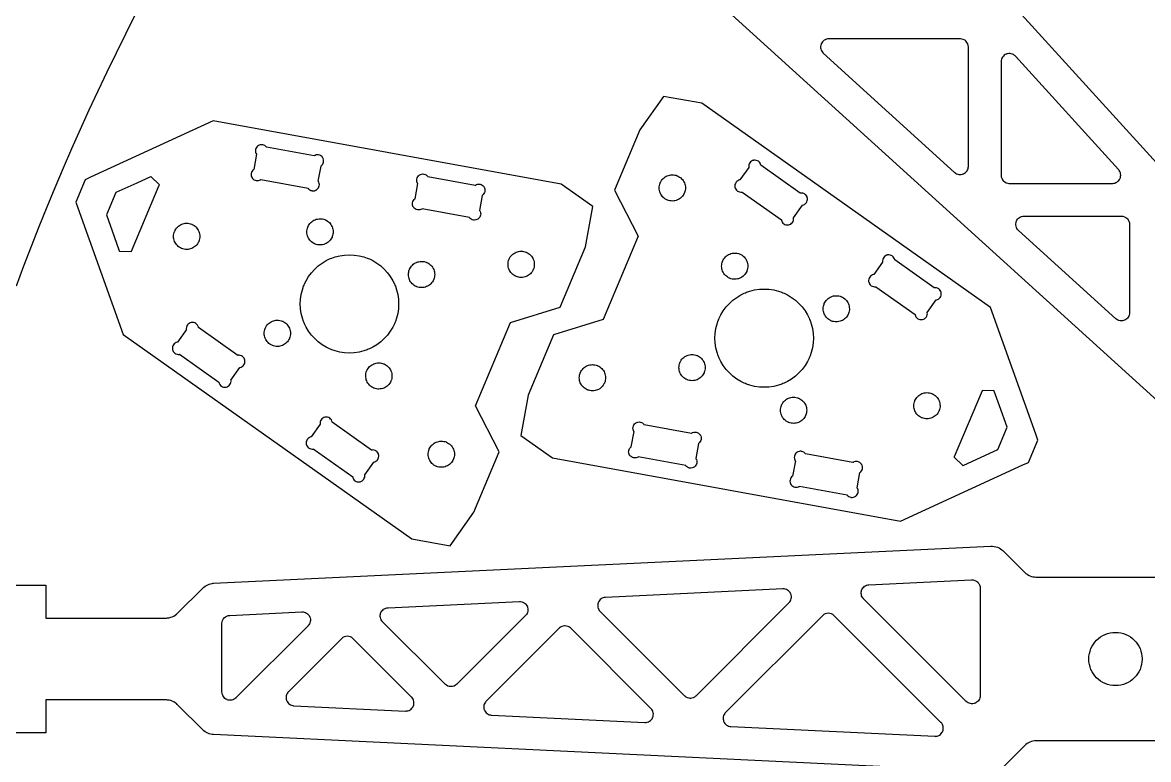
# Model space of a CAD drawing. Extents: x 0 to 997, y 0 to 569.
# Drawn here: x 225 to 362.4, y 200.6 to 290.6 of the extents above; entities that cross this region are included whole.
import ezdxf

# ---------------------------------------------------------------- set-up
doc = ezdxf.new("R2010")
doc.units = 0
doc.layers.get('0').update_dxf_attribs({"linetype": 'CONTINUOUS'})

msp = doc.modelspace()

# ---------------------------------------------------------------- linework, layer by layer
at = {"color": 0}
for points in [[(320.558, 320.611), (384.403, 250.35)], [(371.338, 237.286), (301.078, 301.129)], [(238.743, 291.493), (237.578, 289.192), (236.435, 286.882), (235.31, 284.561), (234.204, 282.231), (233.119, 279.892), (232.054, 277.542), (231.01, 275.183), (229.985, 272.815), (228.979, 270.439), (227.994, 268.053), (227.031, 265.658), (226.086, 263.256), (225.163, 260.844), (224.26, 258.424)], [(219.861, 221.907), (227.861, 221.907), (227.861, 217.907), (242.533, 217.907), (242.582, 217.907), (242.731, 217.917), (242.925, 217.946), (243.114, 217.993), (243.299, 218.06), (243.475, 218.143), (243.642, 218.243), (243.8, 218.36), (243.912, 218.457), (243.947, 218.493), (247.015, 221.561), (247.015, 221.561), (247.049, 221.594), (247.153, 221.686), (247.3, 221.797), (247.457, 221.894), (247.621, 221.976), (247.792, 222.043), (247.968, 222.093), (248.15, 222.128), (248.287, 222.143), (248.335, 222.144), (343.16, 226.682), (343.213, 226.685), (343.369, 226.681), (343.578, 226.658), (343.781, 226.614), (343.976, 226.55), (344.165, 226.465), (344.344, 226.361), (344.514, 226.239), (344.633, 226.136), (344.669, 226.099), (347.275, 223.493), (347.311, 223.458), (347.422, 223.36), (347.581, 223.243), (347.749, 223.143), (347.925, 223.06), (348.108, 222.993), (348.297, 222.946), (348.492, 222.917), (348.64, 222.907), (348.69, 222.907), (364.861, 222.907)], [(343.16, 199.132), (248.335, 203.669), (248.287, 203.671), (248.15, 203.686), (247.968, 203.721), (247.792, 203.771), (247.621, 203.837), (247.457, 203.919), (247.3, 204.017), (247.153, 204.128), (247.049, 204.219), (247.015, 204.253), (243.947, 207.321), (243.912, 207.356), (243.8, 207.454), (243.642, 207.571), (243.475, 207.671), (243.299, 207.754), (243.114, 207.821), (242.925, 207.868), (242.731, 207.897), (242.582, 207.907), (242.533, 207.907), (227.861, 207.907), (227.861, 203.907), (219.861, 203.907)], [(364.861, 198.907), (364.861, 202.907), (348.69, 202.907), (348.64, 202.907), (348.492, 202.897), (348.297, 202.868), (348.108, 202.821), (347.925, 202.754), (347.749, 202.671), (347.581, 202.571), (347.422, 202.454), (347.311, 202.356), (347.275, 202.321), (344.669, 199.715)]]:
    msp.add_lwpolyline(points, dxfattribs=at)
for points in [[(340.414, 287.611), (340.414, 287.66), (340.394, 287.807), (340.338, 287.994), (340.246, 288.167), (340.156, 288.283), (340.121, 288.318), (340.086, 288.353), (339.968, 288.443), (339.796, 288.535), (339.61, 288.592), (339.463, 288.611), (339.414, 288.611), (323.39, 288.611), (323.351, 288.611), (323.237, 288.6), (323.09, 288.565), (322.953, 288.511), (322.824, 288.436), (322.708, 288.343), (322.607, 288.235), (322.522, 288.11), (322.471, 288.007), (322.457, 287.972), (322.443, 287.936), (322.412, 287.825), (322.392, 287.676), (322.393, 287.528), (322.417, 287.381), (322.461, 287.24), (322.526, 287.106), (322.612, 286.982), (322.689, 286.897), (322.717, 286.871), (338.742, 272.311), (338.768, 272.286), (338.857, 272.221), (338.982, 272.149), (339.115, 272.096), (339.254, 272.064), (339.396, 272.051), (339.539, 272.058), (339.681, 272.088), (339.785, 272.122), (339.818, 272.136), (339.851, 272.151), (339.947, 272.206), (340.064, 272.292), (340.165, 272.392), (340.251, 272.506), (340.321, 272.629), (340.371, 272.764), (340.403, 272.904), (340.414, 273.014), (340.414, 273.051), (340.414, 287.611)], [(346.154, 286.496), (346.128, 286.524), (346.043, 286.6), (345.918, 286.686), (345.785, 286.751), (345.643, 286.796), (345.497, 286.819), (345.349, 286.821), (345.2, 286.8), (345.089, 286.769), (345.053, 286.756), (345.018, 286.742), (344.915, 286.69), (344.79, 286.606), (344.682, 286.504), (344.589, 286.389), (344.514, 286.26), (344.46, 286.122), (344.425, 285.975), (344.414, 285.861), (344.414, 285.822), (344.414, 271.974), (344.414, 271.925), (344.433, 271.778), (344.49, 271.592), (344.582, 271.419), (344.672, 271.301), (344.707, 271.267), (344.742, 271.232), (344.858, 271.142), (345.031, 271.05), (345.218, 270.993), (345.364, 270.974), (345.414, 270.974), (357.999, 270.974), (358.035, 270.974), (358.144, 270.985), (358.285, 271.015), (358.419, 271.067), (358.543, 271.136), (358.657, 271.222), (358.757, 271.324), (358.843, 271.439), (358.897, 271.536), (358.912, 271.569), (358.928, 271.603), (358.963, 271.707), (358.99, 271.849), (358.997, 271.992), (358.985, 272.133), (358.953, 272.272), (358.9, 272.406), (358.829, 272.531), (358.763, 272.619), (358.737, 272.646), (346.154, 286.496)], [(297.24, 270.149), (300.129, 264.528), (295.846, 254.338), (289.808, 252.469), (286.713, 245.106), (285.819, 240.186), (289.681, 237.451), (332.147, 229.733), (347.075, 236.599), (347.756, 236.911), (348.897, 239.631), (348.646, 240.335), (343.107, 255.804), (307.882, 280.747), (303.226, 281.593), (300.336, 277.513), (297.24, 270.149)], [(283.172, 238.178), (280.285, 243.799), (284.568, 253.987), (290.606, 255.857), (293.701, 263.219), (294.594, 268.139), (290.733, 270.874), (248.267, 278.593), (233.339, 271.728), (232.658, 271.414), (231.515, 268.696), (231.768, 267.99), (237.307, 252.521), (272.532, 227.579), (277.188, 226.733), (280.078, 230.814), (283.172, 238.178)], [(254.806, 275.372), (254.785, 275.401), (254.71, 275.485), (254.594, 275.575), (254.464, 275.642), (254.358, 275.676), (254.322, 275.682), (254.286, 275.689), (254.175, 275.694), (254.031, 275.678), (253.89, 275.633), (253.792, 275.582), (253.761, 275.561), (253.732, 275.54), (253.649, 275.465), (253.558, 275.351), (253.492, 275.221), (253.457, 275.115), (253.45, 275.079), (253.444, 275.043), (253.439, 274.932), (253.456, 274.786), (253.5, 274.647), (253.551, 274.547), (253.572, 274.518), (253.236, 272.669), (253.204, 272.647), (253.121, 272.571), (253.029, 272.454), (252.964, 272.325), (252.925, 272.186), (252.912, 272.043), (252.928, 271.9), (252.972, 271.758), (253.025, 271.657), (253.046, 271.626), (253.068, 271.594), (253.144, 271.51), (253.261, 271.419), (253.39, 271.354), (253.529, 271.315), (253.672, 271.303), (253.817, 271.318), (253.957, 271.362), (254.058, 271.414), (254.09, 271.436), (259.874, 270.385), (259.894, 270.354), (259.969, 270.272), (260.083, 270.182), (260.214, 270.114), (260.319, 270.081), (260.356, 270.074), (260.392, 270.067), (260.503, 270.061), (260.649, 270.079), (260.787, 270.124), (260.888, 270.174), (260.917, 270.194), (260.949, 270.217), (261.033, 270.293), (261.124, 270.41), (261.189, 270.539), (261.228, 270.678), (261.24, 270.821), (261.225, 270.965), (261.181, 271.106), (261.128, 271.207), (261.107, 271.239), (261.443, 273.088), (261.474, 273.108), (261.558, 273.186), (261.65, 273.301), (261.715, 273.431), (261.754, 273.569), (261.765, 273.713), (261.75, 273.857), (261.706, 273.997), (261.654, 274.1), (261.632, 274.131), (261.611, 274.161), (261.533, 274.246), (261.418, 274.338), (261.289, 274.403), (261.15, 274.442), (261.007, 274.454), (260.862, 274.438), (260.722, 274.394), (260.619, 274.342), (260.589, 274.321), (254.806, 275.372)], [(317.597, 266.515), (317.604, 266.478), (317.638, 266.369), (317.704, 266.237), (317.794, 266.124), (317.903, 266.029), (318.028, 265.958), (318.165, 265.911), (318.311, 265.892), (318.426, 265.896), (318.463, 265.903), (318.5, 265.908), (318.61, 265.943), (318.74, 266.01), (318.854, 266.1), (318.949, 266.208), (319.021, 266.333), (319.067, 266.471), (319.086, 266.617), (319.082, 266.731), (319.076, 266.768), (320.161, 268.301), (320.197, 268.307), (320.304, 268.34), (320.435, 268.406), (320.55, 268.496), (320.626, 268.578), (320.647, 268.607), (320.668, 268.638), (320.721, 268.736), (320.767, 268.875), (320.785, 269.019), (320.781, 269.131), (320.775, 269.167), (320.768, 269.203), (320.736, 269.31), (320.669, 269.44), (320.581, 269.556), (320.499, 269.632), (320.468, 269.653), (320.439, 269.674), (320.34, 269.726), (320.201, 269.772), (320.057, 269.79), (319.946, 269.786), (319.908, 269.781), (315.111, 273.178), (315.106, 273.214), (315.071, 273.324), (315.004, 273.456), (314.914, 273.569), (314.806, 273.662), (314.681, 273.735), (314.543, 273.781), (314.397, 273.8), (314.283, 273.796), (314.246, 273.79), (314.208, 273.783), (314.099, 273.75), (313.968, 273.683), (313.854, 273.593), (313.76, 273.485), (313.689, 273.36), (313.642, 273.222), (313.622, 273.076), (313.626, 272.961), (313.633, 272.925), (312.547, 271.392), (312.511, 271.385), (312.404, 271.353), (312.274, 271.286), (312.158, 271.197), (312.082, 271.115), (312.061, 271.085), (312.04, 271.056), (311.987, 270.957), (311.942, 270.818), (311.924, 270.674), (311.928, 270.563), (311.935, 270.525), (311.94, 270.489), (311.974, 270.383), (312.039, 270.253), (312.128, 270.136), (312.21, 270.061), (312.24, 270.04), (312.269, 270.018), (312.368, 269.967), (312.507, 269.921), (312.653, 269.903), (312.764, 269.907), (312.8, 269.912), (317.597, 266.515)], [(273.768, 267.86), (273.736, 267.838), (273.635, 267.786), (273.494, 267.742), (273.35, 267.726), (273.207, 267.737), (273.068, 267.778), (272.939, 267.843), (272.822, 267.933), (272.746, 268.018), (272.724, 268.049), (272.703, 268.081), (272.65, 268.182), (272.606, 268.322), (272.59, 268.467), (272.603, 268.61), (272.642, 268.749), (272.707, 268.878), (272.797, 268.994), (272.882, 269.071), (272.914, 269.093), (273.25, 270.942), (273.228, 270.972), (273.176, 271.074), (273.132, 271.214), (273.117, 271.358), (273.128, 271.501), (273.167, 271.64), (273.233, 271.769), (273.324, 271.886), (273.408, 271.963), (273.439, 271.985), (273.471, 272.006), (273.572, 272.058), (273.713, 272.103), (273.857, 272.118), (274, 272.106), (274.139, 272.067), (274.268, 272.001), (274.385, 271.911), (274.461, 271.826), (274.483, 271.794), (280.267, 270.743), (280.297, 270.764), (280.396, 270.815), (280.535, 270.86), (280.681, 270.876), (280.792, 270.871), (280.828, 270.865), (280.864, 270.858), (280.969, 270.824), (281.1, 270.757), (281.214, 270.667), (281.289, 270.585), (281.31, 270.554), (281.331, 270.524), (281.382, 270.425), (281.426, 270.285), (281.443, 270.14), (281.438, 270.029), (281.432, 269.993), (281.425, 269.957), (281.39, 269.851), (281.324, 269.721), (281.233, 269.606), (281.15, 269.531), (281.121, 269.51), (280.785, 267.662), (280.806, 267.631), (280.858, 267.529), (280.903, 267.389), (280.918, 267.244), (280.906, 267.101), (280.867, 266.963), (280.801, 266.833), (280.71, 266.717), (280.626, 266.64), (280.594, 266.618), (280.564, 266.597), (280.463, 266.544), (280.321, 266.5), (280.178, 266.485), (280.033, 266.497), (279.896, 266.536), (279.765, 266.601), (279.65, 266.693), (279.572, 266.776), (279.551, 266.808), (273.768, 267.86)], [(303.685, 268.942), (303.647, 268.957), (303.537, 269.011), (303.4, 269.094), (303.274, 269.189), (303.158, 269.296), (303.054, 269.411), (302.963, 269.536), (302.885, 269.668), (302.819, 269.807), (302.767, 269.951), (302.729, 270.1), (302.706, 270.253), (302.697, 270.408), (302.703, 270.564), (302.726, 270.721), (302.764, 270.878), (302.803, 270.994), (302.819, 271.032), (302.835, 271.069), (302.889, 271.179), (302.972, 271.317), (303.068, 271.443), (303.174, 271.558), (303.289, 271.662), (303.414, 271.754), (303.546, 271.832), (303.685, 271.897), (303.829, 271.95), (303.979, 271.987), (304.131, 272.011), (304.286, 272.019), (304.443, 272.013), (304.599, 271.99), (304.756, 271.953), (304.872, 271.912), (304.91, 271.897), (304.947, 271.882), (305.057, 271.828), (305.194, 271.744), (305.322, 271.649), (305.436, 271.543), (305.54, 271.428), (305.632, 271.303), (305.71, 271.171), (305.775, 271.032), (305.828, 270.888), (305.865, 270.737), (305.889, 270.586), (305.897, 270.431), (305.892, 270.274), (305.869, 270.117), (305.831, 269.961), (305.792, 269.844), (305.775, 269.807), (305.76, 269.769), (305.706, 269.658), (305.622, 269.522), (305.526, 269.394), (305.421, 269.279), (305.306, 269.176), (305.181, 269.085), (305.049, 269.007), (304.91, 268.942), (304.765, 268.889), (304.617, 268.851), (304.464, 268.828), (304.308, 268.819), (304.151, 268.825), (303.996, 268.847), (303.839, 268.886), (303.722, 268.925), (303.685, 268.942)], [(238.306, 262.639), (238.328, 262.692), (241.714, 270.747), (241.736, 270.8), (240.694, 271.808), (240.643, 271.785), (238.953, 271.007), (236.41, 269.838), (235.267, 267.119), (236.206, 264.497), (236.838, 262.732), (236.857, 262.679), (238.306, 262.639)], [(261.933, 266.529), (261.972, 266.514), (262.082, 266.46), (262.219, 266.376), (262.346, 266.281), (262.461, 266.175), (262.564, 266.06), (262.656, 265.935), (262.735, 265.803), (262.8, 265.664), (262.851, 265.519), (262.89, 265.369), (262.912, 265.218), (262.922, 265.063), (262.915, 264.906), (262.893, 264.75), (262.854, 264.593), (262.815, 264.476), (262.8, 264.439), (262.785, 264.401), (262.729, 264.292), (262.646, 264.154), (262.551, 264.026), (262.446, 263.911), (262.329, 263.808), (262.206, 263.717), (262.072, 263.639), (261.933, 263.574), (261.789, 263.521), (261.64, 263.483), (261.487, 263.46), (261.333, 263.451), (261.176, 263.457), (261.019, 263.479), (260.864, 263.518), (260.747, 263.557), (260.71, 263.574), (260.671, 263.589), (260.561, 263.643), (260.424, 263.726), (260.297, 263.822), (260.182, 263.928), (260.079, 264.043), (259.987, 264.168), (259.908, 264.3), (259.843, 264.439), (259.792, 264.583), (259.753, 264.732), (259.731, 264.885), (259.721, 265.04), (259.728, 265.196), (259.75, 265.353), (259.789, 265.51), (259.828, 265.626), (259.843, 265.664), (259.858, 265.701), (259.914, 265.811), (259.997, 265.949), (260.092, 266.075), (260.197, 266.19), (260.314, 266.294), (260.438, 266.386), (260.571, 266.464), (260.71, 266.529), (260.854, 266.582), (261.003, 266.619), (261.156, 266.643), (261.31, 266.651), (261.467, 266.646), (261.624, 266.622), (261.779, 266.585), (261.896, 266.546), (261.933, 266.529)], [(346.529, 265.233), (346.501, 265.26), (346.425, 265.344), (346.339, 265.468), (346.274, 265.603), (346.229, 265.743), (346.206, 265.89), (346.204, 266.039), (346.225, 266.188), (346.256, 266.299), (346.269, 266.335), (346.283, 266.369), (346.335, 266.472), (346.419, 266.597), (346.521, 266.706), (346.636, 266.799), (346.765, 266.874), (346.903, 266.928), (347.05, 266.963), (347.164, 266.974), (347.201, 266.974), (359.075, 266.974), (359.124, 266.974), (359.271, 266.954), (359.458, 266.897), (359.631, 266.806), (359.747, 266.715), (359.782, 266.681), (359.817, 266.646), (359.907, 266.528), (359.999, 266.357), (360.056, 266.169), (360.075, 266.022), (360.075, 265.974), (360.075, 255.185), (360.075, 255.149), (360.064, 255.039), (360.033, 254.897), (359.982, 254.764), (359.914, 254.639), (359.828, 254.526), (359.725, 254.425), (359.61, 254.339), (359.514, 254.285), (359.481, 254.271), (359.446, 254.256), (359.342, 254.221), (359.2, 254.193), (359.057, 254.185), (358.915, 254.197), (358.776, 254.231), (358.643, 254.283), (358.518, 254.354), (358.429, 254.419), (358.403, 254.444), (346.529, 265.233)], [(245.668, 265.981), (245.706, 265.964), (245.815, 265.91), (245.953, 265.826), (246.079, 265.732), (246.194, 265.625), (246.299, 265.51), (246.389, 265.385), (246.468, 265.253), (246.533, 265.114), (246.585, 264.969), (246.624, 264.821), (246.647, 264.668), (246.656, 264.513), (246.649, 264.357), (246.626, 264.2), (246.589, 264.044), (246.549, 263.928), (246.533, 263.89), (246.518, 263.851), (246.463, 263.742), (246.379, 263.604), (246.285, 263.478), (246.179, 263.362), (246.063, 263.258), (245.939, 263.168), (245.806, 263.089), (245.667, 263.024), (245.522, 262.972), (245.374, 262.933), (245.221, 262.91), (245.067, 262.901), (244.91, 262.908), (244.753, 262.931), (244.597, 262.968), (244.481, 263.008), (244.443, 263.024), (244.406, 263.039), (244.294, 263.094), (244.157, 263.178), (244.031, 263.272), (243.915, 263.378), (243.813, 263.494), (243.721, 263.618), (243.642, 263.751), (243.576, 263.89), (243.525, 264.035), (243.487, 264.183), (243.464, 264.336), (243.454, 264.49), (243.461, 264.647), (243.483, 264.804), (243.522, 264.96), (243.561, 265.076), (243.576, 265.114), (243.593, 265.151), (243.647, 265.263), (243.731, 265.4), (243.825, 265.526), (243.932, 265.642), (244.047, 265.744), (244.172, 265.836), (244.304, 265.915), (244.443, 265.981), (244.588, 266.032), (244.736, 266.069), (244.889, 266.093), (245.044, 266.103), (245.2, 266.096), (245.357, 266.074), (245.513, 266.035), (245.629, 265.996), (245.668, 265.981)], [(286.474, 262.565), (286.511, 262.55), (286.621, 262.496), (286.758, 262.412), (286.885, 262.317), (287, 262.211), (287.104, 262.096), (287.194, 261.971), (287.274, 261.839), (287.339, 261.7), (287.39, 261.556), (287.429, 261.406), (287.453, 261.254), (287.461, 261.099), (287.454, 260.942), (287.432, 260.786), (287.394, 260.629), (287.354, 260.513), (287.339, 260.475), (287.324, 260.438), (287.268, 260.328), (287.186, 260.19), (287.09, 260.063), (286.985, 259.947), (286.868, 259.844), (286.744, 259.753), (286.612, 259.675), (286.474, 259.61), (286.329, 259.557), (286.179, 259.519), (286.026, 259.496), (285.872, 259.487), (285.715, 259.493), (285.558, 259.515), (285.403, 259.554), (285.286, 259.593), (285.249, 259.61), (285.211, 259.625), (285.1, 259.679), (284.963, 259.763), (284.836, 259.858), (284.721, 259.964), (284.618, 260.079), (284.526, 260.204), (284.449, 260.336), (284.382, 260.475), (284.331, 260.619), (284.293, 260.768), (284.269, 260.921), (284.26, 261.076), (284.267, 261.233), (284.289, 261.389), (284.328, 261.546), (284.367, 261.662), (284.382, 261.7), (284.399, 261.737), (284.453, 261.847), (284.536, 261.985), (284.631, 262.111), (284.737, 262.226), (284.853, 262.331), (284.978, 262.422), (285.11, 262.5), (285.249, 262.565), (285.393, 262.618), (285.542, 262.656), (285.694, 262.679), (285.85, 262.688), (286.006, 262.682), (286.162, 262.658), (286.318, 262.621), (286.435, 262.582), (286.474, 262.565)], [(311.301, 259.388), (311.264, 259.404), (311.154, 259.458), (311.017, 259.542), (310.889, 259.636), (310.774, 259.743), (310.671, 259.858), (310.579, 259.983), (310.501, 260.115), (310.436, 260.254), (310.383, 260.399), (310.346, 260.547), (310.322, 260.7), (310.314, 260.856), (310.319, 261.011), (310.342, 261.168), (310.381, 261.324), (310.419, 261.44), (310.436, 261.479), (310.451, 261.517), (310.506, 261.626), (310.589, 261.764), (310.685, 261.89), (310.79, 262.006), (310.906, 262.11), (311.031, 262.2), (311.162, 262.279), (311.301, 262.344), (311.446, 262.396), (311.594, 262.435), (311.747, 262.458), (311.903, 262.467), (312.058, 262.46), (312.215, 262.438), (312.372, 262.4), (312.489, 262.36), (312.526, 262.344), (312.564, 262.329), (312.674, 262.274), (312.811, 262.192), (312.938, 262.096), (313.053, 261.99), (313.157, 261.874), (313.249, 261.75), (313.326, 261.618), (313.392, 261.479), (313.444, 261.335), (313.482, 261.185), (313.506, 261.032), (313.514, 260.878), (313.507, 260.721), (313.485, 260.564), (313.447, 260.408), (313.407, 260.292), (313.392, 260.254), (313.376, 260.217), (313.322, 260.106), (313.239, 259.968), (313.143, 259.842), (313.037, 259.726), (312.922, 259.624), (312.797, 259.532), (312.665, 259.453), (312.526, 259.388), (312.382, 259.336), (312.232, 259.299), (312.081, 259.275), (311.925, 259.265), (311.768, 259.272), (311.612, 259.294), (311.456, 259.333), (311.339, 259.372), (311.301, 259.388)], [(267.207, 261.799), (267.344, 261.742), (267.743, 261.544), (268.249, 261.242), (268.719, 260.892), (269.153, 260.499), (269.547, 260.064), (269.896, 259.593), (270.2, 259.088), (270.397, 258.689), (270.454, 258.551), (270.511, 258.414), (270.654, 257.993), (270.797, 257.421), (270.882, 256.84), (270.911, 256.256), (270.882, 255.671), (270.797, 255.09), (270.654, 254.518), (270.511, 254.096), (270.454, 253.96), (270.397, 253.822), (270.2, 253.422), (269.896, 252.917), (269.547, 252.446), (269.153, 252.013), (268.719, 251.619), (268.249, 251.269), (267.743, 250.967), (267.344, 250.769), (267.207, 250.713), (267.069, 250.656), (266.647, 250.513), (266.076, 250.369), (265.496, 250.283), (264.911, 250.256), (264.326, 250.283), (263.746, 250.369), (263.174, 250.513), (262.751, 250.656), (262.615, 250.713), (262.478, 250.769), (262.078, 250.967), (261.572, 251.269), (261.101, 251.619), (260.668, 252.013), (260.275, 252.446), (259.925, 252.917), (259.621, 253.422), (259.424, 253.822), (259.368, 253.96), (259.311, 254.096), (259.168, 254.518), (259.025, 255.09), (258.939, 255.671), (258.911, 256.256), (258.939, 256.84), (259.025, 257.421), (259.168, 257.993), (259.311, 258.414), (259.368, 258.551), (259.424, 258.689), (259.621, 259.088), (259.925, 259.593), (260.275, 260.064), (260.668, 260.499), (261.101, 260.892), (261.572, 261.242), (262.078, 261.544), (262.478, 261.742), (262.615, 261.799), (262.751, 261.856), (263.174, 261.999), (263.746, 262.142), (264.326, 262.226), (264.911, 262.256), (265.496, 262.226), (266.076, 262.142), (266.647, 261.999), (267.069, 261.856), (267.207, 261.799)], [(274.319, 261.322), (274.357, 261.307), (274.467, 261.253), (274.604, 261.169), (274.731, 261.074), (274.846, 260.968), (274.95, 260.853), (275.04, 260.728), (275.119, 260.596), (275.185, 260.457), (275.236, 260.313), (275.275, 260.164), (275.299, 260.011), (275.307, 259.856), (275.3, 259.7), (275.278, 259.543), (275.24, 259.386), (275.2, 259.269), (275.185, 259.232), (275.169, 259.194), (275.115, 259.085), (275.032, 258.947), (274.936, 258.821), (274.831, 258.706), (274.714, 258.601), (274.59, 258.511), (274.458, 258.432), (274.319, 258.367), (274.175, 258.314), (274.025, 258.276), (273.872, 258.253), (273.718, 258.244), (273.561, 258.251), (273.404, 258.274), (273.249, 258.311), (273.132, 258.351), (273.094, 258.367), (273.057, 258.382), (272.946, 258.436), (272.808, 258.519), (272.682, 258.615), (272.567, 258.721), (272.464, 258.836), (272.372, 258.961), (272.294, 259.093), (272.228, 259.232), (272.176, 259.376), (272.139, 259.526), (272.115, 259.678), (272.106, 259.833), (272.112, 259.99), (272.135, 260.147), (272.174, 260.303), (272.213, 260.419), (272.228, 260.457), (272.244, 260.494), (272.299, 260.606), (272.382, 260.742), (272.476, 260.869), (272.583, 260.985), (272.699, 261.088), (272.824, 261.179), (272.956, 261.257), (273.094, 261.322), (273.239, 261.375), (273.388, 261.412), (273.54, 261.436), (273.696, 261.444), (273.851, 261.439), (274.008, 261.417), (274.165, 261.378), (274.281, 261.339), (274.319, 261.322)], [(331.433, 261.619), (331.428, 261.657), (331.393, 261.765), (331.326, 261.897), (331.236, 262.011), (331.128, 262.106), (331.003, 262.176), (330.865, 262.224), (330.719, 262.243), (330.606, 262.239), (330.568, 262.232), (330.531, 262.226), (330.422, 262.192), (330.29, 262.125), (330.176, 262.036), (330.082, 261.926), (330.011, 261.801), (329.964, 261.664), (329.944, 261.518), (329.949, 261.404), (329.956, 261.367), (328.869, 259.833), (328.832, 259.828), (328.724, 259.793), (328.592, 259.726), (328.478, 259.636), (328.383, 259.528), (328.313, 259.403), (328.265, 259.265), (328.246, 259.119), (328.25, 259.006), (328.257, 258.968), (328.263, 258.931), (328.297, 258.821), (328.364, 258.69), (328.453, 258.576), (328.563, 258.482), (328.688, 258.411), (328.825, 258.364), (328.971, 258.344), (329.085, 258.349), (329.122, 258.356), (333.919, 254.958), (333.926, 254.922), (333.958, 254.815), (334.025, 254.685), (334.114, 254.569), (334.196, 254.493), (334.226, 254.472), (334.256, 254.451), (334.354, 254.399), (334.493, 254.353), (334.638, 254.335), (334.749, 254.339), (334.786, 254.344), (334.822, 254.351), (334.928, 254.383), (335.058, 254.45), (335.175, 254.539), (335.25, 254.621), (335.271, 254.651), (335.293, 254.681), (335.344, 254.779), (335.39, 254.918), (335.408, 255.063), (335.404, 255.174), (335.399, 255.211), (336.485, 256.743), (336.521, 256.75), (336.631, 256.785), (336.763, 256.851), (336.876, 256.94), (336.969, 257.05), (337.042, 257.175), (337.088, 257.311), (337.107, 257.458), (337.103, 257.572), (337.097, 257.61), (337.09, 257.647), (337.057, 257.756), (336.99, 257.888), (336.9, 258.001), (336.792, 258.094), (336.667, 258.167), (336.529, 258.214), (336.383, 258.233), (336.268, 258.229), (336.232, 258.222), (331.433, 261.619)], [(313.207, 246.526), (313.069, 246.583), (312.671, 246.781), (312.165, 247.085), (311.694, 247.435), (311.26, 247.828), (310.867, 248.261), (310.517, 248.732), (310.214, 249.237), (310.017, 249.638), (309.96, 249.774), (309.903, 249.911), (309.76, 250.333), (309.617, 250.906), (309.532, 251.486), (309.503, 252.071), (309.532, 252.656), (309.617, 253.235), (309.76, 253.807), (309.903, 254.229), (309.96, 254.367), (310.017, 254.503), (310.214, 254.903), (310.517, 255.408), (310.867, 255.879), (311.26, 256.313), (311.694, 256.706), (312.165, 257.056), (312.671, 257.36), (313.069, 257.557), (313.207, 257.614), (313.344, 257.671), (313.765, 257.814), (314.338, 257.956), (314.918, 258.042), (315.503, 258.071), (316.088, 258.042), (316.668, 257.956), (317.24, 257.814), (317.662, 257.671), (317.799, 257.614), (317.936, 257.557), (318.336, 257.36), (318.842, 257.056), (319.313, 256.706), (319.746, 256.313), (320.139, 255.879), (320.489, 255.408), (320.792, 254.903), (320.989, 254.503), (321.046, 254.367), (321.103, 254.229), (321.246, 253.807), (321.389, 253.235), (321.475, 252.656), (321.503, 252.071), (321.475, 251.486), (321.389, 250.906), (321.246, 250.333), (321.103, 249.911), (321.046, 249.774), (320.989, 249.638), (320.792, 249.237), (320.489, 248.732), (320.139, 248.261), (319.746, 247.828), (319.313, 247.435), (318.842, 247.085), (318.336, 246.781), (317.936, 246.583), (317.799, 246.526), (317.662, 246.471), (317.24, 246.328), (316.668, 246.185), (316.088, 246.099), (315.503, 246.071), (314.918, 246.099), (314.338, 246.185), (313.765, 246.328), (313.344, 246.471), (313.207, 246.526)], [(323.686, 254.182), (323.649, 254.197), (323.539, 254.251), (323.401, 254.335), (323.275, 254.429), (323.16, 254.536), (323.056, 254.651), (322.965, 254.776), (322.886, 254.908), (322.821, 255.047), (322.768, 255.192), (322.731, 255.34), (322.707, 255.493), (322.699, 255.649), (322.706, 255.804), (322.728, 255.961), (322.765, 256.118), (322.806, 256.235), (322.821, 256.272), (322.836, 256.31), (322.89, 256.419), (322.974, 256.557), (323.069, 256.683), (323.175, 256.799), (323.29, 256.903), (323.415, 256.993), (323.547, 257.072), (323.686, 257.138), (323.831, 257.19), (323.981, 257.228), (324.133, 257.251), (324.287, 257.26), (324.444, 257.253), (324.601, 257.231), (324.757, 257.193), (324.874, 257.153), (324.911, 257.138), (324.949, 257.122), (325.06, 257.068), (325.197, 256.985), (325.324, 256.889), (325.439, 256.783), (325.542, 256.668), (325.633, 256.543), (325.711, 256.411), (325.776, 256.272), (325.829, 256.128), (325.867, 255.978), (325.89, 255.826), (325.899, 255.671), (325.893, 255.514), (325.871, 255.357), (325.832, 255.201), (325.793, 255.085), (325.778, 255.047), (325.761, 255.01), (325.707, 254.899), (325.624, 254.761), (325.529, 254.635), (325.422, 254.519), (325.307, 254.417), (325.182, 254.325), (325.05, 254.247), (324.911, 254.182), (324.767, 254.129), (324.618, 254.092), (324.465, 254.068), (324.31, 254.06), (324.154, 254.065), (323.997, 254.088), (323.84, 254.126), (323.725, 254.165), (323.686, 254.182)], [(256.728, 254.144), (256.765, 254.129), (256.875, 254.074), (257.013, 253.99), (257.139, 253.896), (257.254, 253.79), (257.358, 253.674), (257.449, 253.55), (257.528, 253.418), (257.593, 253.279), (257.644, 253.133), (257.683, 252.985), (257.707, 252.832), (257.715, 252.678), (257.708, 252.521), (257.686, 252.364), (257.649, 252.208), (257.608, 252.092), (257.593, 252.054), (257.578, 252.017), (257.522, 251.906), (257.439, 251.768), (257.344, 251.642), (257.239, 251.526), (257.122, 251.424), (256.999, 251.332), (256.867, 251.254), (256.728, 251.188), (256.582, 251.136), (256.433, 251.099), (256.281, 251.075), (256.126, 251.065), (255.969, 251.072), (255.813, 251.094), (255.657, 251.133), (255.54, 251.172), (255.503, 251.188), (255.465, 251.204), (255.354, 251.258), (255.217, 251.342), (255.09, 251.436), (254.975, 251.543), (254.872, 251.658), (254.781, 251.783), (254.701, 251.915), (254.636, 252.054), (254.585, 252.199), (254.547, 252.347), (254.524, 252.5), (254.514, 252.656), (254.521, 252.811), (254.543, 252.968), (254.582, 253.124), (254.621, 253.24), (254.636, 253.279), (254.653, 253.317), (254.707, 253.426), (254.79, 253.564), (254.885, 253.69), (254.992, 253.806), (255.107, 253.91), (255.232, 254), (255.364, 254.079), (255.503, 254.144), (255.647, 254.196), (255.796, 254.235), (255.949, 254.258), (256.104, 254.267), (256.26, 254.26), (256.417, 254.237), (256.572, 254.2), (256.689, 254.16), (256.728, 254.144)], [(248.981, 246.706), (248.986, 246.669), (249.021, 246.56), (249.088, 246.428), (249.176, 246.314), (249.286, 246.221), (249.411, 246.149), (249.549, 246.103), (249.694, 246.083), (249.808, 246.088), (249.846, 246.093), (249.883, 246.1), (249.992, 246.133), (250.124, 246.2), (250.237, 246.29), (250.332, 246.399), (250.403, 246.524), (250.45, 246.661), (250.469, 246.807), (250.465, 246.922), (250.458, 246.958), (251.544, 248.492), (251.582, 248.499), (251.69, 248.533), (251.822, 248.6), (251.936, 248.689), (252.031, 248.799), (252.101, 248.922), (252.149, 249.06), (252.168, 249.207), (252.164, 249.321), (252.157, 249.358), (252.151, 249.394), (252.117, 249.504), (252.05, 249.636), (251.96, 249.75), (251.851, 249.843), (251.726, 249.915), (251.589, 249.963), (251.443, 249.981), (251.329, 249.978), (251.292, 249.971), (246.494, 253.368), (246.487, 253.404), (246.454, 253.511), (246.389, 253.642), (246.3, 253.757), (246.218, 253.832), (246.188, 253.854), (246.158, 253.875), (246.06, 253.926), (245.921, 253.974), (245.775, 253.992), (245.664, 253.987), (245.628, 253.981), (245.592, 253.975), (245.486, 253.942), (245.356, 253.876), (245.239, 253.786), (245.164, 253.706), (245.143, 253.675), (245.121, 253.644), (245.069, 253.547), (245.024, 253.408), (245.006, 253.263), (245.01, 253.151), (245.015, 253.115), (243.929, 251.582), (243.893, 251.575), (243.783, 251.542), (243.651, 251.475), (243.537, 251.385), (243.444, 251.276), (243.372, 251.151), (243.325, 251.014), (243.307, 250.868), (243.31, 250.754), (243.317, 250.717), (243.324, 250.679), (243.357, 250.569), (243.424, 250.439), (243.514, 250.325), (243.622, 250.231), (243.747, 250.16), (243.885, 250.112), (244.031, 250.093), (244.144, 250.097), (244.182, 250.103), (248.981, 246.706)], [(306.094, 247.003), (306.057, 247.018), (305.947, 247.074), (305.81, 247.157), (305.683, 247.251), (305.568, 247.357), (305.464, 247.474), (305.372, 247.597), (305.294, 247.731), (305.229, 247.869), (305.176, 248.014), (305.139, 248.162), (305.115, 248.315), (305.107, 248.469), (305.114, 248.626), (305.136, 248.783), (305.174, 248.939), (305.214, 249.056), (305.229, 249.093), (305.244, 249.131), (305.299, 249.242), (305.382, 249.379), (305.478, 249.506), (305.583, 249.621), (305.699, 249.724), (305.824, 249.815), (305.956, 249.894), (306.094, 249.96), (306.239, 250.011), (306.389, 250.049), (306.54, 250.072), (306.696, 250.082), (306.853, 250.075), (307.008, 250.053), (307.165, 250.014), (307.282, 249.975), (307.319, 249.96), (307.357, 249.943), (307.467, 249.889), (307.604, 249.806), (307.732, 249.711), (307.847, 249.604), (307.95, 249.489), (308.042, 249.364), (308.119, 249.232), (308.185, 249.093), (308.237, 248.949), (308.275, 248.8), (308.299, 248.647), (308.307, 248.492), (308.301, 248.336), (308.279, 248.179), (308.24, 248.024), (308.201, 247.907), (308.185, 247.869), (308.169, 247.831), (308.115, 247.721), (308.032, 247.583), (307.936, 247.457), (307.831, 247.342), (307.715, 247.237), (307.59, 247.147), (307.458, 247.068), (307.319, 247.003), (307.175, 246.951), (307.026, 246.912), (306.874, 246.889), (306.718, 246.881), (306.563, 246.888), (306.406, 246.91), (306.249, 246.949), (306.132, 246.987), (306.094, 247.003)], [(269.112, 248.938), (269.15, 248.922), (269.26, 248.868), (269.397, 248.785), (269.524, 248.689), (269.639, 248.583), (269.743, 248.468), (269.835, 248.343), (269.912, 248.211), (269.978, 248.072), (270.031, 247.928), (270.068, 247.778), (270.092, 247.626), (270.1, 247.471), (270.094, 247.314), (270.071, 247.157), (270.033, 247.001), (269.994, 246.885), (269.978, 246.847), (269.963, 246.81), (269.908, 246.699), (269.825, 246.561), (269.729, 246.435), (269.624, 246.319), (269.508, 246.217), (269.383, 246.125), (269.251, 246.047), (269.112, 245.982), (268.968, 245.929), (268.818, 245.892), (268.667, 245.868), (268.511, 245.86), (268.354, 245.865), (268.199, 245.888), (268.042, 245.926), (267.925, 245.965), (267.888, 245.982), (267.85, 245.997), (267.74, 246.051), (267.603, 246.135), (267.475, 246.229), (267.36, 246.336), (267.257, 246.451), (267.165, 246.576), (267.088, 246.708), (267.022, 246.847), (266.969, 246.992), (266.932, 247.14), (266.908, 247.293), (266.9, 247.449), (266.906, 247.604), (266.928, 247.761), (266.967, 247.918), (267.006, 248.033), (267.022, 248.072), (267.037, 248.11), (267.092, 248.219), (267.175, 248.357), (267.271, 248.483), (267.376, 248.599), (267.492, 248.703), (267.617, 248.793), (267.749, 248.872), (267.888, 248.938), (268.032, 248.99), (268.181, 249.028), (268.333, 249.051), (268.489, 249.06), (268.644, 249.053), (268.801, 249.031), (268.958, 248.993), (269.075, 248.953), (269.112, 248.938)], [(293.94, 245.76), (293.903, 245.776), (293.793, 245.831), (293.656, 245.914), (293.529, 246.008), (293.414, 246.115), (293.31, 246.231), (293.219, 246.356), (293.14, 246.487), (293.075, 246.626), (293.022, 246.771), (292.985, 246.919), (292.961, 247.072), (292.953, 247.228), (292.96, 247.383), (292.982, 247.54), (293.019, 247.696), (293.06, 247.813), (293.075, 247.85), (293.09, 247.889), (293.144, 247.999), (293.228, 248.136), (293.324, 248.263), (293.429, 248.378), (293.544, 248.482), (293.669, 248.572), (293.801, 248.651), (293.94, 248.717), (294.085, 248.768), (294.235, 248.807), (294.386, 248.831), (294.542, 248.839), (294.699, 248.832), (294.856, 248.81), (295.011, 248.771), (295.128, 248.732), (295.165, 248.717), (295.203, 248.701), (295.314, 248.646), (295.45, 248.563), (295.578, 248.468), (295.693, 248.362), (295.796, 248.246), (295.888, 248.122), (295.965, 247.989), (296.031, 247.85), (296.083, 247.706), (296.121, 247.557), (296.144, 247.404), (296.153, 247.25), (296.147, 247.093), (296.125, 246.936), (296.086, 246.781), (296.047, 246.664), (296.031, 246.626), (296.015, 246.589), (295.961, 246.478), (295.878, 246.34), (295.783, 246.214), (295.676, 246.099), (295.561, 245.996), (295.436, 245.904), (295.304, 245.825), (295.165, 245.76), (295.021, 245.708), (294.872, 245.671), (294.719, 245.647), (294.564, 245.638), (294.408, 245.644), (294.251, 245.667), (294.094, 245.706), (293.978, 245.744), (293.94, 245.76)], [(318.481, 241.796), (318.442, 241.813), (318.332, 241.867), (318.194, 241.95), (318.068, 242.044), (317.953, 242.151), (317.849, 242.267), (317.758, 242.392), (317.679, 242.524), (317.614, 242.662), (317.563, 242.807), (317.524, 242.956), (317.5, 243.108), (317.492, 243.263), (317.499, 243.419), (317.521, 243.576), (317.558, 243.732), (317.599, 243.849), (317.614, 243.886), (317.629, 243.925), (317.685, 244.035), (317.768, 244.172), (317.862, 244.299), (317.968, 244.414), (318.085, 244.518), (318.208, 244.608), (318.342, 244.688), (318.481, 244.753), (318.625, 244.804), (318.774, 244.843), (318.926, 244.867), (319.081, 244.875), (319.237, 244.868), (319.394, 244.846), (319.55, 244.807), (319.667, 244.768), (319.704, 244.753), (319.742, 244.737), (319.853, 244.682), (319.99, 244.599), (320.117, 244.504), (320.232, 244.399), (320.335, 244.282), (320.426, 244.158), (320.506, 244.025), (320.571, 243.886), (320.622, 243.742), (320.66, 243.593), (320.683, 243.44), (320.693, 243.286), (320.686, 243.129), (320.664, 242.972), (320.625, 242.817), (320.586, 242.7), (320.571, 242.662), (320.554, 242.625), (320.5, 242.514), (320.417, 242.376), (320.322, 242.25), (320.215, 242.135), (320.1, 242.032), (319.975, 241.94), (319.843, 241.861), (319.704, 241.796), (319.56, 241.744), (319.411, 241.707), (319.258, 241.683), (319.103, 241.674), (318.947, 241.681), (318.79, 241.703), (318.635, 241.742), (318.518, 241.781), (318.481, 241.796)], [(334.746, 242.346), (334.708, 242.361), (334.599, 242.415), (334.461, 242.499), (334.335, 242.594), (334.219, 242.7), (334.115, 242.815), (334.025, 242.94), (333.946, 243.072), (333.881, 243.211), (333.829, 243.356), (333.79, 243.506), (333.767, 243.658), (333.758, 243.813), (333.765, 243.969), (333.787, 244.126), (333.825, 244.282), (333.865, 244.399), (333.881, 244.436), (333.896, 244.474), (333.95, 244.585), (334.033, 244.722), (334.129, 244.849), (334.235, 244.964), (334.351, 245.067), (334.475, 245.158), (334.607, 245.236), (334.746, 245.301), (334.89, 245.354), (335.04, 245.392), (335.193, 245.415), (335.347, 245.424), (335.504, 245.418), (335.661, 245.396), (335.817, 245.357), (335.933, 245.318), (335.971, 245.301), (336.008, 245.286), (336.119, 245.232), (336.257, 245.149), (336.383, 245.054), (336.499, 244.947), (336.601, 244.832), (336.693, 244.707), (336.771, 244.575), (336.838, 244.436), (336.889, 244.292), (336.926, 244.143), (336.95, 243.99), (336.958, 243.835), (336.953, 243.679), (336.931, 243.522), (336.892, 243.365), (336.853, 243.25), (336.838, 243.211), (336.821, 243.174), (336.767, 243.064), (336.683, 242.926), (336.589, 242.8), (336.482, 242.685), (336.367, 242.581), (336.242, 242.49), (336.11, 242.411), (335.971, 242.346), (335.826, 242.293), (335.678, 242.256), (335.525, 242.232), (335.369, 242.224), (335.214, 242.231), (335.057, 242.253), (334.9, 242.29), (334.785, 242.331), (334.746, 242.346)], [(342.108, 245.686), (342.086, 245.633), (338.7, 237.578), (338.678, 237.525), (339.719, 236.518), (339.771, 236.542), (341.461, 237.318), (344.004, 238.487), (345.147, 241.207), (344.208, 243.829), (343.576, 245.593), (343.557, 245.647), (342.108, 245.686)], [(262.817, 241.81), (262.81, 241.847), (262.776, 241.957), (262.708, 242.088), (262.619, 242.201), (262.511, 242.296), (262.386, 242.368), (262.249, 242.414), (262.103, 242.433), (261.987, 242.429), (261.95, 242.424), (261.914, 242.417), (261.804, 242.383), (261.672, 242.315), (261.558, 242.226), (261.465, 242.117), (261.393, 241.993), (261.347, 241.856), (261.328, 241.71), (261.332, 241.594), (261.338, 241.557), (260.251, 240.025), (260.215, 240.018), (260.11, 239.985), (259.979, 239.919), (259.862, 239.831), (259.787, 239.749), (259.767, 239.718), (259.744, 239.689), (259.693, 239.59), (259.647, 239.451), (259.629, 239.306), (259.633, 239.194), (259.639, 239.158), (259.646, 239.122), (259.678, 239.017), (259.743, 238.886), (259.833, 238.769), (259.915, 238.694), (259.944, 238.672), (259.975, 238.651), (260.074, 238.6), (260.213, 238.554), (260.357, 238.535), (260.468, 238.539), (260.504, 238.546), (265.303, 235.149), (265.308, 235.111), (265.343, 235.003), (265.41, 234.871), (265.5, 234.757), (265.608, 234.662), (265.733, 234.592), (265.871, 234.544), (266.017, 234.525), (266.131, 234.529), (266.168, 234.536), (266.206, 234.542), (266.314, 234.576), (266.446, 234.643), (266.56, 234.732), (266.654, 234.842), (266.725, 234.967), (266.772, 235.104), (266.792, 235.25), (266.787, 235.364), (266.781, 235.401), (267.867, 236.935), (267.903, 236.94), (268.01, 236.974), (268.14, 237.039), (268.256, 237.129), (268.331, 237.21), (268.353, 237.24), (268.374, 237.271), (268.425, 237.368), (268.472, 237.507), (268.49, 237.653), (268.486, 237.764), (268.479, 237.8), (268.474, 237.836), (268.44, 237.943), (268.375, 238.074), (268.285, 238.189), (268.204, 238.265), (268.174, 238.286), (268.144, 238.307), (268.046, 238.358), (267.907, 238.406), (267.761, 238.424), (267.65, 238.419), (267.614, 238.412), (262.817, 241.81)], [(306.646, 240.467), (306.678, 240.487), (306.779, 240.54), (306.919, 240.585), (307.064, 240.6), (307.207, 240.588), (307.346, 240.549), (307.475, 240.483), (307.592, 240.392), (307.668, 240.308), (307.69, 240.276), (307.711, 240.246), (307.764, 240.144), (307.807, 240.003), (307.824, 239.86), (307.811, 239.715), (307.772, 239.578), (307.707, 239.447), (307.615, 239.332), (307.532, 239.254), (307.5, 239.233), (307.164, 237.385), (307.186, 237.354), (307.237, 237.251), (307.282, 237.111), (307.297, 236.967), (307.286, 236.824), (307.246, 236.685), (307.181, 236.556), (307.09, 236.44), (307.006, 236.362), (306.975, 236.342), (306.943, 236.319), (306.842, 236.268), (306.701, 236.224), (306.557, 236.208), (306.414, 236.219), (306.275, 236.26), (306.146, 236.325), (306.029, 236.415), (305.953, 236.5), (305.931, 236.531), (300.147, 237.582), (300.117, 237.561), (300.018, 237.511), (299.879, 237.465), (299.733, 237.449), (299.622, 237.454), (299.586, 237.461), (299.55, 237.468), (299.444, 237.501), (299.314, 237.568), (299.199, 237.66), (299.125, 237.742), (299.104, 237.772), (299.082, 237.803), (299.032, 237.901), (298.987, 238.04), (298.971, 238.186), (298.976, 238.297), (298.982, 238.333), (298.989, 238.369), (299.022, 238.475), (299.09, 238.606), (299.181, 238.719), (299.263, 238.794), (299.293, 238.815), (299.629, 240.664), (299.608, 240.694), (299.556, 240.797), (299.511, 240.938), (299.496, 241.082), (299.508, 241.225), (299.547, 241.364), (299.612, 241.493), (299.703, 241.608), (299.787, 241.686), (299.819, 241.707), (299.85, 241.729), (299.951, 241.781), (300.093, 241.825), (300.236, 241.84), (300.381, 241.829), (300.518, 241.789), (300.647, 241.724), (300.764, 241.633), (300.84, 241.549), (300.862, 241.518), (306.646, 240.467)], [(276.729, 239.385), (276.767, 239.369), (276.876, 239.314), (277.014, 239.231), (277.14, 239.136), (277.256, 239.031), (277.36, 238.914), (277.45, 238.79), (277.529, 238.658), (277.594, 238.519), (277.647, 238.374), (277.685, 238.225), (277.708, 238.072), (277.717, 237.918), (277.71, 237.761), (277.688, 237.604), (277.65, 237.449), (277.61, 237.332), (277.594, 237.294), (277.579, 237.257), (277.525, 237.146), (277.442, 237.008), (277.346, 236.882), (277.24, 236.767), (277.125, 236.664), (277, 236.572), (276.868, 236.493), (276.729, 236.428), (276.585, 236.376), (276.435, 236.339), (276.282, 236.315), (276.128, 236.306), (275.971, 236.313), (275.814, 236.335), (275.658, 236.374), (275.542, 236.412), (275.504, 236.428), (275.467, 236.444), (275.356, 236.499), (275.218, 236.582), (275.092, 236.676), (274.976, 236.783), (274.874, 236.899), (274.782, 237.024), (274.704, 237.156), (274.639, 237.294), (274.586, 237.439), (274.549, 237.588), (274.525, 237.74), (274.517, 237.896), (274.522, 238.051), (274.544, 238.208), (274.583, 238.364), (274.622, 238.481), (274.639, 238.518), (274.654, 238.557), (274.708, 238.667), (274.792, 238.804), (274.886, 238.931), (274.993, 239.046), (275.108, 239.15), (275.233, 239.24), (275.365, 239.319), (275.504, 239.385), (275.649, 239.436), (275.797, 239.475), (275.95, 239.499), (276.106, 239.507), (276.261, 239.5), (276.418, 239.478), (276.575, 239.44), (276.69, 239.4), (276.729, 239.385)], [(325.608, 232.954), (325.629, 232.924), (325.704, 232.842), (325.819, 232.751), (325.949, 232.683), (326.056, 232.65), (326.092, 232.643), (326.128, 232.636), (326.239, 232.631), (326.383, 232.649), (326.524, 232.693), (326.622, 232.743), (326.653, 232.764), (326.682, 232.786), (326.765, 232.86), (326.856, 232.975), (326.922, 233.106), (326.957, 233.211), (326.963, 233.247), (326.969, 233.283), (326.975, 233.394), (326.958, 233.539), (326.914, 233.679), (326.862, 233.778), (326.842, 233.808), (327.178, 235.657), (327.208, 235.678), (327.293, 235.756), (327.385, 235.871), (327.45, 236), (327.489, 236.139), (327.501, 236.282), (327.485, 236.426), (327.442, 236.567), (327.389, 236.669), (327.368, 236.7), (327.346, 236.731), (327.269, 236.815), (327.153, 236.907), (327.024, 236.972), (326.885, 237.011), (326.742, 237.024), (326.597, 237.007), (326.457, 236.964), (326.356, 236.911), (326.324, 236.89), (320.54, 237.942), (320.519, 237.971), (320.444, 238.054), (320.329, 238.144), (320.2, 238.211), (320.093, 238.246), (320.057, 238.251), (320.021, 238.258), (319.91, 238.264), (319.765, 238.247), (319.625, 238.203), (319.526, 238.151), (319.496, 238.131), (319.465, 238.11), (319.381, 238.032), (319.29, 237.917), (319.225, 237.786), (319.186, 237.649), (319.174, 237.504), (319.189, 237.361), (319.233, 237.219), (319.285, 237.118), (319.307, 237.088), (318.971, 235.239), (318.94, 235.217), (318.856, 235.14), (318.764, 235.024), (318.699, 234.894), (318.66, 234.756), (318.647, 234.612), (318.664, 234.469), (318.707, 234.328), (318.76, 234.226), (318.781, 234.196), (318.803, 234.164), (318.879, 234.079), (318.996, 233.989), (319.125, 233.924), (319.264, 233.885), (319.407, 233.872), (319.551, 233.888), (319.692, 233.932), (319.793, 233.983), (319.825, 234.006), (325.608, 232.954)], [(340.814, 222.565), (340.864, 222.568), (341.017, 222.554), (341.211, 222.503), (341.39, 222.414), (341.515, 222.325), (341.551, 222.29), (341.588, 222.256), (341.683, 222.136), (341.781, 221.96), (341.84, 221.768), (341.861, 221.617), (341.861, 221.567), (341.861, 208.442), (341.861, 208.404), (341.85, 208.292), (341.818, 208.147), (341.764, 208.013), (341.693, 207.886), (341.604, 207.771), (341.499, 207.669), (341.378, 207.585), (341.279, 207.532), (341.244, 207.517), (341.21, 207.503), (341.101, 207.471), (340.957, 207.446), (340.81, 207.443), (340.667, 207.46), (340.526, 207.499), (340.393, 207.558), (340.268, 207.636), (340.181, 207.707), (340.154, 207.733), (327.629, 220.26), (327.603, 220.286), (327.532, 220.371), (327.456, 220.493), (327.396, 220.624), (327.357, 220.76), (327.338, 220.901), (327.339, 221.044), (327.36, 221.188), (327.39, 221.293), (327.403, 221.328), (327.415, 221.361), (327.465, 221.46), (327.546, 221.581), (327.642, 221.686), (327.75, 221.778), (327.872, 221.853), (328.003, 221.91), (328.142, 221.949), (328.251, 221.964), (328.287, 221.965), (340.814, 222.565)], [(305.786, 208.426), (305.821, 208.392), (305.939, 208.301), (306.111, 208.21), (306.297, 208.153), (306.444, 208.133), (306.493, 208.133), (306.543, 208.133), (306.689, 208.153), (306.876, 208.21), (307.049, 208.301), (307.165, 208.392), (307.2, 208.426), (318.531, 219.757), (318.558, 219.783), (318.631, 219.874), (318.71, 220), (318.769, 220.138), (318.807, 220.281), (318.824, 220.428), (318.818, 220.576), (318.789, 220.724), (318.754, 220.833), (318.739, 220.868), (318.724, 220.903), (318.665, 221.003), (318.575, 221.124), (318.469, 221.228), (318.349, 221.315), (318.218, 221.383), (318.076, 221.432), (317.929, 221.458), (317.814, 221.464), (317.776, 221.462), (296.15, 220.428), (296.112, 220.426), (296.004, 220.41), (295.865, 220.372), (295.733, 220.315), (295.612, 220.24), (295.503, 220.149), (295.408, 220.043), (295.328, 219.922), (295.278, 219.824), (295.265, 219.79), (295.251, 219.756), (295.222, 219.649), (295.2, 219.507), (295.2, 219.364), (295.219, 219.222), (295.258, 219.086), (295.317, 218.956), (295.394, 218.833), (295.464, 218.747), (295.49, 218.722), (305.786, 208.426)], [(285.638, 219.925), (285.676, 219.926), (285.792, 219.921), (285.939, 219.893), (286.081, 219.846), (286.211, 219.776), (286.331, 219.69), (286.438, 219.586), (286.528, 219.465), (286.585, 219.365), (286.6, 219.331), (286.615, 219.296), (286.651, 219.186), (286.679, 219.039), (286.685, 218.89), (286.669, 218.743), (286.631, 218.6), (286.572, 218.462), (286.493, 218.335), (286.419, 218.246), (286.393, 218.219), (277.997, 209.824), (277.963, 209.789), (277.844, 209.699), (277.674, 209.607), (277.486, 209.55), (277.339, 209.531), (277.29, 209.531), (277.242, 209.531), (277.094, 209.55), (276.907, 209.607), (276.736, 209.699), (276.618, 209.789), (276.583, 209.824), (268.954, 217.453), (268.929, 217.478), (268.858, 217.564), (268.781, 217.685), (268.722, 217.815), (268.683, 217.953), (268.664, 218.094), (268.664, 218.236), (268.686, 218.379), (268.715, 218.486), (268.729, 218.519), (268.742, 218.554), (268.792, 218.653), (268.872, 218.772), (268.967, 218.879), (269.076, 218.971), (269.197, 219.046), (269.329, 219.103), (269.468, 219.14), (269.578, 219.157), (269.614, 219.158), (285.638, 219.925)], [(259.101, 218.656), (259.14, 218.657), (259.256, 218.651), (259.403, 218.624), (259.543, 218.575), (259.675, 218.507), (259.796, 218.421), (259.901, 218.317), (259.992, 218.196), (260.049, 218.096), (260.064, 218.061), (260.079, 218.026), (260.115, 217.917), (260.143, 217.769), (260.149, 217.621), (260.133, 217.474), (260.094, 217.331), (260.036, 217.193), (259.957, 217.065), (259.883, 216.976), (259.857, 216.95), (251.068, 208.161), (251.042, 208.135), (250.954, 208.063), (250.831, 207.985), (250.696, 207.926), (250.557, 207.888), (250.412, 207.869), (250.267, 207.872), (250.121, 207.897), (250.013, 207.929), (249.979, 207.944), (249.944, 207.958), (249.844, 208.011), (249.725, 208.097), (249.619, 208.197), (249.529, 208.313), (249.458, 208.439), (249.406, 208.575), (249.372, 208.718), (249.361, 208.831), (249.361, 208.868), (249.361, 217.236), (249.361, 217.285), (249.381, 217.431), (249.435, 217.614), (249.522, 217.781), (249.638, 217.926), (249.778, 218.049), (249.94, 218.143), (250.119, 218.207), (250.265, 218.232), (250.314, 218.235), (259.101, 218.656)], [(310.79, 206.36), (310.765, 206.333), (310.694, 206.249), (310.617, 206.126), (310.558, 205.996), (310.519, 205.86), (310.5, 205.718), (310.5, 205.575), (310.522, 205.432), (310.551, 205.326), (310.565, 205.292), (310.578, 205.258), (310.628, 205.16), (310.708, 205.039), (310.803, 204.933), (310.912, 204.842), (311.033, 204.767), (311.165, 204.71), (311.304, 204.671), (311.414, 204.656), (311.45, 204.654), (336.306, 203.464), (336.344, 203.462), (336.46, 203.468), (336.607, 203.496), (336.749, 203.544), (336.879, 203.612), (337, 203.699), (337.106, 203.803), (337.196, 203.924), (337.253, 204.024), (337.268, 204.058), (337.283, 204.093), (337.319, 204.203), (337.347, 204.35), (337.353, 204.499), (337.338, 204.646), (337.299, 204.79), (337.24, 204.926), (337.161, 205.054), (337.088, 205.143), (337.061, 205.171), (324.039, 218.193), (324.003, 218.229), (323.882, 218.321), (323.707, 218.413), (323.522, 218.468), (323.331, 218.486), (323.14, 218.468), (322.956, 218.413), (322.781, 218.321), (322.66, 218.229), (322.624, 218.193), (310.79, 206.36)], [(271.735, 206.554), (271.774, 206.551), (271.888, 206.558), (272.036, 206.585), (272.176, 206.633), (272.308, 206.701), (272.428, 206.789), (272.535, 206.893), (272.625, 207.013), (272.682, 207.112), (272.697, 207.149), (272.713, 207.183), (272.749, 207.292), (272.776, 207.44), (272.782, 207.589), (272.767, 207.736), (272.728, 207.879), (272.669, 208.015), (272.59, 208.143), (272.517, 208.233), (272.49, 208.26), (265.364, 215.386), (265.329, 215.421), (265.207, 215.514), (265.033, 215.606), (264.849, 215.66), (264.657, 215.679), (264.467, 215.66), (264.281, 215.606), (264.107, 215.514), (263.986, 215.421), (263.95, 215.386), (257.475, 208.911), (257.449, 208.885), (257.379, 208.8), (257.301, 208.678), (257.243, 208.547), (257.204, 208.41), (257.185, 208.269), (257.185, 208.126), (257.207, 207.983), (257.236, 207.876), (257.249, 207.843), (257.263, 207.808), (257.313, 207.71), (257.392, 207.59), (257.487, 207.483), (257.597, 207.393), (257.718, 207.318), (257.849, 207.26), (257.989, 207.222), (258.097, 207.207), (258.135, 207.204), (271.735, 206.554)], [(300.939, 205.157), (300.976, 205.154), (301.092, 205.161), (301.239, 205.188), (301.381, 205.236), (301.511, 205.304), (301.632, 205.392), (301.737, 205.496), (301.828, 205.615), (301.885, 205.715), (301.9, 205.75), (301.915, 205.786), (301.951, 205.894), (301.979, 206.043), (301.985, 206.192), (301.969, 206.339), (301.931, 206.482), (301.872, 206.618), (301.793, 206.746), (301.719, 206.836), (301.693, 206.862), (291.9, 216.656), (291.865, 216.69), (291.749, 216.781), (291.576, 216.872), (291.389, 216.929), (291.242, 216.949), (291.193, 216.949), (291.144, 216.949), (290.997, 216.929), (290.811, 216.872), (290.639, 216.781), (290.521, 216.69), (290.486, 216.656), (281.588, 207.757), (281.561, 207.731), (281.492, 207.646), (281.414, 207.524), (281.356, 207.393), (281.317, 207.257), (281.297, 207.115), (281.297, 206.972), (281.319, 206.829), (281.349, 206.724), (281.362, 206.689), (281.375, 206.656), (281.425, 206.557), (281.504, 206.436), (281.6, 206.331), (281.71, 206.239), (281.831, 206.164), (281.963, 206.107), (282.101, 206.068), (282.21, 206.053), (282.247, 206.051), (300.939, 205.157)], [(355.111, 212.907), (355.111, 212.99), (355.128, 213.239), (355.178, 213.561), (355.257, 213.874), (355.367, 214.172), (355.504, 214.456), (355.667, 214.724), (355.853, 214.974), (356.064, 215.206), (356.294, 215.415), (356.544, 215.601), (356.813, 215.764), (357.096, 215.901), (357.394, 216.011), (357.707, 216.09), (358.029, 216.14), (358.278, 216.157), (358.361, 216.157), (358.444, 216.157), (358.693, 216.14), (359.017, 216.09), (359.328, 216.011), (359.626, 215.901), (359.911, 215.764), (360.178, 215.601), (360.429, 215.415), (360.66, 215.206), (360.869, 214.974), (361.057, 214.724), (361.219, 214.456), (361.356, 214.172), (361.465, 213.874), (361.546, 213.561), (361.594, 213.239), (361.611, 212.99), (361.611, 212.907), (361.611, 212.824), (361.594, 212.575), (361.546, 212.251), (361.465, 211.94), (361.356, 211.642), (361.219, 211.358), (361.057, 211.09), (360.869, 210.839), (360.66, 210.608), (360.429, 210.399), (360.178, 210.212), (359.911, 210.049), (359.626, 209.913), (359.328, 209.803), (359.017, 209.722), (358.693, 209.674), (358.444, 209.657), (358.361, 209.657), (358.278, 209.657), (358.029, 209.674), (357.707, 209.722), (357.394, 209.803), (357.096, 209.913), (356.813, 210.049), (356.544, 210.212), (356.294, 210.399), (356.064, 210.608), (355.853, 210.839), (355.667, 211.09), (355.504, 211.358), (355.367, 211.642), (355.257, 211.94), (355.178, 212.251), (355.128, 212.575), (355.111, 212.824), (355.111, 212.907)]]:
    msp.add_lwpolyline(points, close=True, dxfattribs=at)

doc.saveas('drawing.dxf')
